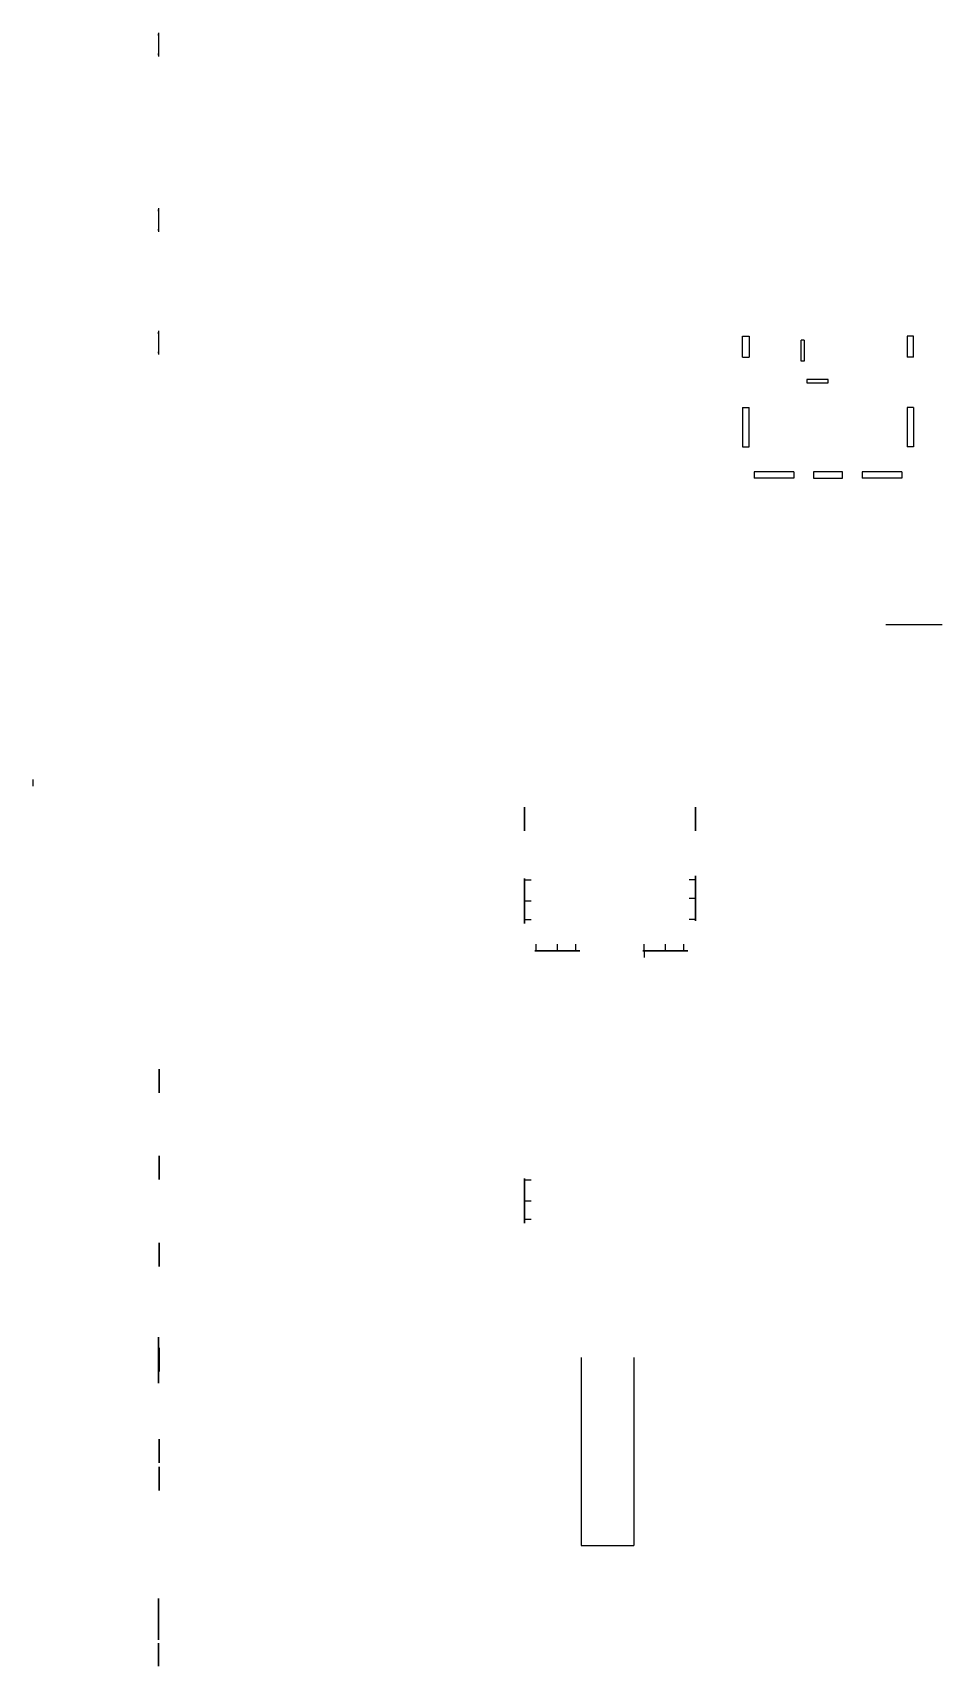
# Model space of a CAD drawing. Header units: millimetres. Extents: x -4775 to 29755, y -31181 to 30860.
import ezdxf

# ---------------------------------------------------------------- set-up
doc = ezdxf.new("R2010")
doc.units = ezdxf.units.MM
for name, color, linetype in [('Fence', 14, 'Continuous'), ('Ground', 82, 'Continuous'), ('Windows', 4, 'Continuous'), ('Wood', 60, 'Continuous')]:
    doc.layers.add(name, color=color, linetype=linetype)

msp = doc.modelspace()

# ---------------------------------------------------------------- linework, layer by layer
msp.add_line((-4775, 2494), (-4775, 2244))
at = {"layer": 'Fence', "extrusion": (-1, 0, 0)}
for points in [[(18680, 33006), (19555, 32456), (18680, 31906)], [(18719, 32924), (19463, 32456), (18719, 31989)], [(19555, 33006), (20430, 32456), (19555, 31906)], [(19594, 32924), (20338, 32456), (19594, 31989)], [(28604, 64954), (29479, 64404), (28604, 63854)], [(30306, 33006), (31181, 32456), (30306, 31906)]]:
    msp.add_lwpolyline(points, close=True, dxfattribs=at)
msp.add_circle((29656, 32539), 519, dxfattribs=at)
at = {"layer": 'Ground'}
for p, q in [((16042, -19458, -600), (16042, -26595, -600)), ((18042, -19458, -600), (18042, -26595, -600)), ((16042, -26595, -600), (18042, -26595, -600))]:
    msp.add_line(p, q, dxfattribs=at)
at = {"layer": 'Windows'}
for p, q in [((22167, 18538), (22167, 19338)), ((22167, 19338), (22417, 19338)), ((22417, 19338), (22417, 18538)), ((28667, 19338), (28417, 19338)), ((28417, 19338), (28417, 18538)), ((28667, 18538), (28667, 19338)), ((24517, 19188), (24397, 19188)), ((24397, 18388), (24397, 19188)), ((24517, 19188), (24517, 18388)), ((22167, 18538), (22417, 18538)), ((24517, 18388), (24397, 18388)), ((28667, 18538), (28417, 18538)), ((24617, 17688), (24617, 17568)), ((25417, 17688), (24617, 17688)), ((24617, 17568), (25417, 17568)), ((25417, 17568), (25417, 17688)), ((22167, 16628), (22167, 15128)), ((22167, 16628), (22417, 16628)), ((22417, 15128), (22417, 16628)), ((28667, 16628), (28417, 16628)), ((28417, 16628), (28417, 15128)), ((28667, 16628), (28667, 15128)), ((22167, 15128), (22417, 15128)), ((28667, 15128), (28417, 15128)), ((22617, 14188), (22617, 13938)), ((24117, 14188), (22617, 14188)), ((24117, 13938), (22617, 13938)), ((24117, 14188), (24117, 13938)), ((25417, 14188), (24867, 14188)), ((24867, 14188), (24867, 13938)), ((24867, 13938), (25417, 13938)), ((25967, 14188), (25417, 14188)), ((25417, 13938), (25967, 13938)), ((25967, 13938), (25967, 14188)), ((26717, 14188), (26717, 13938)), ((28217, 14188), (26717, 14188)), ((28217, 13938), (26717, 13938)), ((28217, 14188), (28217, 13938)), ((27612, 8388), (29755, 8388))]:
    msp.add_line(p, q, dxfattribs=at)
at = {"layer": 'Wood', "extrusion": (-1, 0, 0)}
for p, q in [((0, 30860, 16951), (0, 29960, 16951)), ((0, 30860, 16901), (0, 29960, 16901)), ((0, 30860, 16951), (0, 30860, 16901)), ((0, 30810, 18101), (0, 30750, 18101)), ((0, 30750, 16901), (0, 30810, 16901)), ((0, 30810, 18101), (0, 30810, 16951)), ((0, 30750, 18041), (0, 30750, 16951)), ((0, 30750, 18041), (0, 30070, 18041)), ((0, 30750, 18101), (0, 30070, 18101)), ((0, 30070, 18101), (0, 30010, 18101)), ((0, 30010, 16901), (0, 30070, 16901)), ((0, 30070, 16951), (0, 30070, 18041)), ((0, 30010, 18101), (0, 30010, 16951)), ((0, 29960, 16901), (0, 29960, 16951)), ((0, 24192, 17833), (0, 23292, 17833)), ((0, 24192, 17783), (0, 23292, 17783)), ((0, 24192, 17833), (0, 24192, 17783)), ((0, 24142, 18983), (0, 24082, 18983)), ((0, 24082, 17783), (0, 24142, 17783)), ((0, 24142, 18983), (0, 24142, 17833)), ((0, 24082, 18923), (0, 24082, 17833)), ((0, 24082, 18923), (0, 23402, 18923)), ((0, 24082, 18983), (0, 23402, 18983)), ((0, 23402, 18983), (0, 23342, 18983)), ((0, 23342, 17783), (0, 23402, 17783)), ((0, 23402, 17833), (0, 23402, 18923)), ((0, 23342, 18983), (0, 23342, 17833)), ((0, 23292, 17783), (0, 23292, 17833)), ((0, 19535, 18573), (0, 18635, 18573)), ((0, 19535, 18523), (0, 18635, 18523)), ((0, 19535, 18573), (0, 19535, 18523)), ((0, 19485, 19723), (0, 19425, 19723)), ((0, 19425, 18523), (0, 19485, 18523)), ((0, 19485, 19723), (0, 19485, 18573)), ((0, 19425, 19663), (0, 19425, 18573)), ((0, 19425, 19663), (0, 18745, 19663)), ((0, 19425, 19723), (0, 18745, 19723)), ((0, 18745, 19723), (0, 18685, 19723)), ((0, 18685, 18523), (0, 18745, 18523)), ((0, 18745, 18573), (0, 18745, 19663)), ((0, 18685, 19723), (0, 18685, 18573)), ((0, 18635, 18523), (0, 18635, 18573)), ((13892, 1444, 850), (13892, 1444, 800)), ((13892, 1394, 2000), (13892, 1334, 2000)), ((13892, 1334, 800), (13892, 1394, 800)), ((13892, 1394, 2000), (13892, 1394, 850)), ((13892, 1334, 2000), (13892, 654, 2000)), ((13892, 654, 2000), (13892, 594, 2000)), ((13892, 594, 800), (13892, 654, 800)), ((13892, 594, 2000), (13892, 594, 850)), ((13892, 544, 800), (13892, 544, 850)), ((13892, -1266, 850), (13892, -1266, 800)), ((13892, -1376, 800), (13892, -1316, 800)), ((13892, -1316, 2000), (13892, -1316, 850)), ((13892, -1316, 2000), (13892, -1376, 2000)), ((13892, -1376, 2000), (13892, -2056, 2000)), ((13892, -2116, 800), (13892, -2056, 800)), ((13892, -2056, 2000), (13892, -2116, 2000)), ((13892, -2066, 850), (13892, -2066, 800)), ((13892, -2116, 2000), (13892, -2116, 850)), ((13892, -2176, 800), (13892, -2116, 800)), ((13892, -2116, 2000), (13892, -2116, 850)), ((13892, -2116, 2000), (13892, -2176, 2000)), ((13892, -2166, 800), (13892, -2166, 850)), ((13892, -2176, 2000), (13892, -2856, 2000)), ((13892, -2916, 800), (13892, -2856, 800)), ((13892, -2856, 2000), (13892, -2916, 2000)), ((13892, -2916, 2000), (13892, -2916, 850)), ((13892, -2966, 800), (13892, -2966, 850)), ((30, -8502, -10330), (30, -8502, -10380)), ((30, -8612, -10380), (30, -8552, -10380)), ((30, -8552, -9180), (30, -8552, -10330)), ((30, -8552, -9180), (30, -8612, -9180)), ((30, -8612, -9180), (30, -9292, -9180)), ((30, -9352, -10380), (30, -9292, -10380)), ((30, -9292, -9180), (30, -9352, -9180)), ((30, -9352, -9180), (30, -9352, -10330)), ((30, -9402, -10380), (30, -9402, -10330)), ((30, -11799, -10233), (30, -11799, -10283)), ((30, -11909, -10283), (30, -11849, -10283)), ((30, -11849, -9083), (30, -11849, -10233)), ((30, -11849, -9083), (30, -11909, -9083)), ((30, -11909, -9083), (30, -12589, -9083)), ((30, -12649, -10283), (30, -12589, -10283)), ((30, -12589, -9083), (30, -12649, -9083)), ((30, -12649, -9083), (30, -12649, -10233)), ((30, -12699, -10283), (30, -12699, -10233)), ((13892, -12651, 850), (13892, -12651, 800)), ((13892, -12761, 800), (13892, -12701, 800)), ((13892, -12701, 2000), (13892, -12701, 850)), ((13892, -12701, 2000), (13892, -12761, 2000)), ((13892, -12761, 2000), (13892, -13441, 2000)), ((13892, -13501, 800), (13892, -13441, 800)), ((13892, -13441, 2000), (13892, -13501, 2000)), ((13892, -13451, 850), (13892, -13451, 800)), ((13892, -13501, 2000), (13892, -13501, 850)), ((13892, -13561, 800), (13892, -13501, 800)), ((13892, -13501, 2000), (13892, -13501, 850)), ((13892, -13501, 2000), (13892, -13561, 2000)), ((13892, -13551, 800), (13892, -13551, 850)), ((13892, -13561, 2000), (13892, -14241, 2000)), ((13892, -14301, 800), (13892, -14241, 800)), ((13892, -14241, 2000), (13892, -14301, 2000)), ((13892, -14301, 2000), (13892, -14301, 850)), ((13892, -14351, 800), (13892, -14351, 850)), ((30, -15096, -10035), (30, -15096, -10085)), ((30, -15206, -10085), (30, -15146, -10085)), ((30, -15146, -8885), (30, -15146, -10035)), ((30, -15146, -8885), (30, -15206, -8885)), ((30, -15206, -8885), (30, -15886, -8885)), ((30, -15946, -10085), (30, -15886, -10085)), ((30, -15886, -8885), (30, -15946, -8885)), ((30, -15946, -8885), (30, -15946, -10035)), ((30, -15996, -10085), (30, -15996, -10035)), ((30, -19088, -9730), (30, -19088, -9780)), ((30, -19198, -9780), (30, -19138, -9780)), ((30, -19138, -8580), (30, -19138, -9730)), ((30, -19138, -8580), (30, -19198, -8580)), ((30, -19198, -8580), (30, -19878, -8580)), ((30, -19938, -9780), (30, -19878, -9780)), ((30, -19878, -8580), (30, -19938, -8580)), ((30, -19938, -8580), (30, -19938, -9730)), ((30, -19988, -9780), (30, -19988, -9730)), ((30, -22559, -8084), (30, -22559, -8134)), ((30, -22669, -8134), (30, -22609, -8134)), ((30, -22609, -6934), (30, -22609, -8084)), ((30, -22609, -6934), (30, -22669, -6934)), ((30, -22669, -6934), (30, -23349, -6934)), ((30, -23409, -8134), (30, -23349, -8134)), ((30, -23349, -6934), (30, -23409, -6934)), ((30, -23409, -6934), (30, -23409, -8084)), ((30, -23459, -8134), (30, -23459, -8084)), ((30, -23600, -5437), (30, -23600, -5487)), ((30, -23710, -5487), (30, -23650, -5487)), ((30, -23650, -4287), (30, -23650, -5437)), ((30, -23650, -4287), (30, -23710, -4287)), ((30, -23710, -4287), (30, -24390, -4287)), ((30, -24450, -5487), (30, -24390, -5487)), ((30, -24390, -4287), (30, -24450, -4287)), ((30, -24450, -4287), (30, -24450, -5437)), ((30, -24500, -5487), (30, -24500, -5437))]:
    msp.add_line(p, q, dxfattribs=at)
at = {"layer": 'Wood'}
for p, q in [((13892, 1394, 800), (13892, 1444, 800)), ((13892, 1444, 850), (13892, 1394, 850)), ((13892, 1394, 850), (13892, 1334, 850)), ((13892, 1334, 800), (13892, 654, 800)), ((13892, 1334, 850), (13892, 654, 850)), ((20392, 1444, 850), (20392, 1394, 850)), ((20392, 1394, 800), (20392, 1444, 800)), ((20392, 1394, 850), (20392, 1334, 850)), ((20392, 654, 800), (20392, 1334, 800)), ((20392, 654, 850), (20392, 1334, 850)), ((13892, 594, 850), (13892, 654, 850)), ((20392, 594, 850), (20392, 654, 850)), ((13892, 594, 800), (13892, 544, 800)), ((13892, 544, 850), (13892, 594, 850)), ((20392, 544, 850), (20392, 594, 850)), ((20392, 594, 800), (20392, 544, 800)), ((20392, -1166, 850), (20392, -1216, 850)), ((20392, -1216, 800), (20392, -1166, 800)), ((20392, -1216, 850), (20392, -1276, 850)), ((13892, -1266, 850), (13892, -1316, 850)), ((13892, -1316, 800), (13892, -1266, 800)), ((13892, -1316, 850), (13892, -1376, 850)), ((13892, -1376, 800), (13892, -2056, 800)), ((13892, -1376, 850), (13892, -2056, 850)), ((20392, -1956, 800), (20392, -1276, 800)), ((20392, -1956, 850), (20392, -1276, 850)), ((13892, -2116, 850), (13892, -2056, 850)), ((13892, -2066, 850), (13892, -2116, 850)), ((13892, -2116, 800), (13892, -2066, 800)), ((13892, -2166, 850), (13892, -2116, 850)), ((13892, -2116, 800), (13892, -2166, 800)), ((13892, -2116, 850), (13892, -2176, 850)), ((13892, -2176, 800), (13892, -2856, 800)), ((13892, -2176, 850), (13892, -2856, 850)), ((20392, -2016, 850), (20392, -1956, 850)), ((20392, -1966, 850), (20392, -2016, 850)), ((20392, -2016, 800), (20392, -1966, 800)), ((20392, -2016, 850), (20392, -2076, 850)), ((20392, -2066, 850), (20392, -2016, 850)), ((20392, -2016, 800), (20392, -2066, 800)), ((20392, -2756, 800), (20392, -2076, 800)), ((20392, -2756, 850), (20392, -2076, 850)), ((13892, -2916, 850), (13892, -2856, 850)), ((13892, -2966, 850), (13892, -2916, 850)), ((13892, -2916, 800), (13892, -2966, 800)), ((20392, -2816, 850), (20392, -2756, 850)), ((20392, -2866, 850), (20392, -2816, 850)), ((20392, -2816, 800), (20392, -2866, 800)), ((14292, -4006, 850), (14342, -4006, 850)), ((14342, -4006, 800), (14292, -4006, 800)), ((14342, -4006, 850), (14402, -4006, 850)), ((14402, -4006, 800), (15082, -4006, 800)), ((14402, -4006, 850), (15082, -4006, 850)), ((15142, -4006, 850), (15082, -4006, 850)), ((15092, -4006, 850), (15142, -4006, 850)), ((15142, -4006, 800), (15092, -4006, 800)), ((15192, -4006, 850), (15142, -4006, 850)), ((15142, -4006, 800), (15192, -4006, 800)), ((15142, -4006, 850), (15202, -4006, 850)), ((15202, -4006, 800), (15882, -4006, 800)), ((15202, -4006, 850), (15882, -4006, 850)), ((15942, -4006, 850), (15882, -4006, 850)), ((15992, -4006, 850), (15942, -4006, 850)), ((15942, -4006, 800), (15992, -4006, 800)), ((18392, -4006, 850), (18442, -4006, 850)), ((18442, -4006, 800), (18392, -4006, 800)), ((18442, -4006, 850), (18502, -4006, 850)), ((18502, -4006, 800), (19182, -4006, 800)), ((18502, -4006, 850), (19182, -4006, 850)), ((19242, -4006, 850), (19182, -4006, 850)), ((19192, -4006, 850), (19242, -4006, 850)), ((19242, -4006, 800), (19192, -4006, 800)), ((19292, -4006, 850), (19242, -4006, 850)), ((19242, -4006, 800), (19292, -4006, 800)), ((19242, -4006, 850), (19302, -4006, 850)), ((19302, -4006, 800), (19982, -4006, 800)), ((19302, -4006, 850), (19982, -4006, 850)), ((20042, -4006, 850), (19982, -4006, 850)), ((20092, -4006, 850), (20042, -4006, 850)), ((20042, -4006, 800), (20092, -4006, 800)), ((30, -8502, -10330), (30, -8552, -10330)), ((30, -8552, -10380), (30, -8502, -10380)), ((30, -8552, -10330), (30, -8612, -10330)), ((30, -8612, -10380), (30, -9292, -10380)), ((30, -8612, -10330), (30, -9292, -10330)), ((30, -9352, -10330), (30, -9292, -10330)), ((30, -9402, -10330), (30, -9352, -10330)), ((30, -9352, -10380), (30, -9402, -10380)), ((30, -11799, -10233), (30, -11849, -10233)), ((30, -11849, -10283), (30, -11799, -10283)), ((30, -11849, -10233), (30, -11909, -10233)), ((30, -11909, -10283), (30, -12589, -10283)), ((30, -11909, -10233), (30, -12589, -10233)), ((30, -12649, -10233), (30, -12589, -10233)), ((30, -12699, -10233), (30, -12649, -10233)), ((30, -12649, -10283), (30, -12699, -10283)), ((13892, -12651, 850), (13892, -12701, 850)), ((13892, -12701, 800), (13892, -12651, 800)), ((13892, -12701, 850), (13892, -12761, 850)), ((13892, -12761, 800), (13892, -13441, 800)), ((13892, -12761, 850), (13892, -13441, 850)), ((13892, -13501, 850), (13892, -13441, 850)), ((13892, -13451, 850), (13892, -13501, 850)), ((13892, -13501, 800), (13892, -13451, 800)), ((13892, -13551, 850), (13892, -13501, 850)), ((13892, -13501, 800), (13892, -13551, 800)), ((13892, -13501, 850), (13892, -13561, 850)), ((13892, -13561, 800), (13892, -14241, 800)), ((13892, -13561, 850), (13892, -14241, 850)), ((13892, -14301, 850), (13892, -14241, 850)), ((13892, -14351, 850), (13892, -14301, 850)), ((13892, -14301, 800), (13892, -14351, 800)), ((30, -15096, -10035), (30, -15146, -10035)), ((30, -15146, -10085), (30, -15096, -10085)), ((30, -15146, -10035), (30, -15206, -10035)), ((30, -15206, -10085), (30, -15886, -10085)), ((30, -15206, -10035), (30, -15886, -10035)), ((30, -15946, -10035), (30, -15886, -10035)), ((30, -15996, -10035), (30, -15946, -10035)), ((30, -15946, -10085), (30, -15996, -10085)), ((30, -19088, -9730), (30, -19138, -9730)), ((30, -19138, -9780), (30, -19088, -9780)), ((30, -19138, -9730), (30, -19198, -9730)), ((30, -19198, -9780), (30, -19878, -9780)), ((30, -19198, -9730), (30, -19878, -9730)), ((30, -19938, -9730), (30, -19878, -9730)), ((30, -19988, -9730), (30, -19938, -9730)), ((30, -19938, -9780), (30, -19988, -9780)), ((30, -22559, -8084), (30, -22609, -8084)), ((30, -22609, -8134), (30, -22559, -8134)), ((30, -22609, -8084), (30, -22669, -8084)), ((30, -22669, -8134), (30, -23349, -8134)), ((30, -22669, -8084), (30, -23349, -8084)), ((30, -23409, -8084), (30, -23349, -8084)), ((30, -23459, -8084), (30, -23409, -8084)), ((30, -23409, -8134), (30, -23459, -8134)), ((30, -23600, -5437), (30, -23650, -5437)), ((30, -23650, -5487), (30, -23600, -5487)), ((30, -23650, -5437), (30, -23710, -5437)), ((30, -23710, -5487), (30, -24390, -5487)), ((30, -23710, -5437), (30, -24390, -5437)), ((30, -24450, -5437), (30, -24390, -5437)), ((30, -24500, -5437), (30, -24450, -5437)), ((30, -24450, -5487), (30, -24500, -5487))]:
    msp.add_line(p, q, dxfattribs=at)
at = {"layer": 'Wood', "extrusion": (1, 0, 1.22465e-16)}
for p, q in [((20392, 1444, 800), (20392, 1444, 850)), ((20392, 1394, 800), (20392, 1334, 800)), ((20392, 1334, 2000), (20392, 1394, 2000)), ((20392, 1394, 2000), (20392, 1394, 850)), ((20392, 654, 2000), (20392, 1334, 2000)), ((20392, 654, 800), (20392, 594, 800)), ((20392, 594, 2000), (20392, 654, 2000)), ((20392, 594, 2000), (20392, 594, 850)), ((20392, 544, 850), (20392, 544, 800)), ((20392, -1166, 800), (20392, -1166, 850)), ((20392, -1216, 800), (20392, -1276, 800)), ((20392, -1276, 2000), (20392, -1216, 2000)), ((20392, -1216, 2000), (20392, -1216, 850)), ((20392, -1956, 2000), (20392, -1276, 2000)), ((20392, -1956, 800), (20392, -2016, 800)), ((20392, -2016, 2000), (20392, -1956, 2000)), ((20392, -1966, 800), (20392, -1966, 850)), ((20392, -2016, 800), (20392, -2076, 800)), ((20392, -2076, 2000), (20392, -2016, 2000)), ((20392, -2016, 2000), (20392, -2016, 850)), ((20392, -2016, 2000), (20392, -2016, 850)), ((20392, -2066, 850), (20392, -2066, 800)), ((20392, -2756, 2000), (20392, -2076, 2000)), ((20392, -2756, 800), (20392, -2816, 800)), ((20392, -2816, 2000), (20392, -2756, 2000)), ((20392, -2816, 2000), (20392, -2816, 850)), ((20392, -2866, 850), (20392, -2866, 800))]:
    msp.add_line(p, q, dxfattribs=at)
at = {"layer": 'Wood', "extrusion": (0, -1, 0)}
for p, q in [((13892, -1316, 2000), (13892, -2066, 2000)), ((13892, -2066, 2000), (13892, -2816, 2000)), ((13892, -2116, 2000), (13892, -2866, 2000)), ((18442, -4006, 2000), (18442, -4263, 2000)), ((13892, -12701, 2000), (13892, -13451, 2000)), ((13892, -13451, 2000), (13892, -14201, 2000)), ((13892, -13501, 2000), (13892, -14251, 2000))]:
    msp.add_line(p, q, dxfattribs=at)
at = {"layer": 'Wood', "extrusion": (-1, -2.79845e-16, 0)}
for p, q in [((13892, -1316, 2000), (14142, -1316, 2000)), ((13892, -2116, 2000), (14142, -2116, 2000)), ((13892, -2816, 2000), (14142, -2816, 2000)), ((13892, -12701, 2000), (14142, -12701, 2000)), ((13892, -13501, 2000), (14142, -13501, 2000)), ((13892, -14201, 2000), (14142, -14201, 2000))]:
    msp.add_line(p, q, dxfattribs=at)
at = {"layer": 'Wood', "extrusion": (1, 2.79845e-16, 1.22465e-16)}
for p, q in [((20392, -1316, 2000), (20142, -1316, 2000)), ((20392, -2016, 2000), (20142, -2016, 2000)), ((20392, -2816, 2000), (20142, -2816, 2000))]:
    msp.add_line(p, q, dxfattribs=at)
at = {"layer": 'Wood', "extrusion": (1.49976e-32, 1, -1.22465e-16)}
for p, q in [((20392, -2016, 2000), (20392, -1266, 2000)), ((20392, -2066, 2000), (20392, -1316, 2000)), ((20392, -2816, 2000), (20392, -2066, 2000))]:
    msp.add_line(p, q, dxfattribs=at)
at = {"layer": 'Wood', "extrusion": (-6.12323e-17, -1, 0)}
for p, q in [((14292, -4006, 850), (14292, -4006, 800)), ((14402, -4006, 800), (14342, -4006, 800)), ((14342, -4006, 2000), (14342, -4006, 850)), ((14342, -4006, 2000), (14402, -4006, 2000)), ((14402, -4006, 2000), (15082, -4006, 2000)), ((15142, -4006, 800), (15082, -4006, 800)), ((15082, -4006, 2000), (15142, -4006, 2000)), ((15092, -4006, 850), (15092, -4006, 800)), ((15142, -4006, 2000), (15142, -4006, 850)), ((15202, -4006, 800), (15142, -4006, 800)), ((15142, -4006, 2000), (15142, -4006, 850)), ((15142, -4006, 2000), (15202, -4006, 2000)), ((15192, -4006, 800), (15192, -4006, 850)), ((15202, -4006, 2000), (15882, -4006, 2000)), ((15942, -4006, 800), (15882, -4006, 800)), ((15882, -4006, 2000), (15942, -4006, 2000)), ((15942, -4006, 2000), (15942, -4006, 850)), ((15992, -4006, 800), (15992, -4006, 850)), ((18392, -4006, 850), (18392, -4006, 800)), ((18502, -4006, 800), (18442, -4006, 800)), ((18442, -4006, 2000), (18442, -4006, 850)), ((18442, -4006, 2000), (18502, -4006, 2000)), ((18502, -4006, 2000), (19182, -4006, 2000)), ((19242, -4006, 800), (19182, -4006, 800)), ((19182, -4006, 2000), (19242, -4006, 2000)), ((19192, -4006, 850), (19192, -4006, 800)), ((19242, -4006, 2000), (19242, -4006, 850)), ((19302, -4006, 800), (19242, -4006, 800)), ((19242, -4006, 2000), (19242, -4006, 850)), ((19242, -4006, 2000), (19302, -4006, 2000)), ((19292, -4006, 800), (19292, -4006, 850)), ((19302, -4006, 2000), (19982, -4006, 2000)), ((20042, -4006, 800), (19982, -4006, 800)), ((19982, -4006, 2000), (20042, -4006, 2000)), ((20042, -4006, 2000), (20042, -4006, 850)), ((20092, -4006, 800), (20092, -4006, 850))]:
    msp.add_line(p, q, dxfattribs=at)
at = {"layer": 'Wood', "extrusion": (2.18612e-16, -1, 0)}
for p, q in [((14342, -4006, 2000), (14342, -3756, 2000)), ((15142, -4006, 2000), (15142, -3756, 2000)), ((15842, -4006, 2000), (15842, -3756, 2000)), ((18442, -4006, 2000), (18442, -3756, 2000)), ((19242, -4006, 2000), (19242, -3756, 2000)), ((19942, -4006, 2000), (19942, -3756, 2000))]:
    msp.add_line(p, q, dxfattribs=at)
at = {"layer": 'Wood', "extrusion": (1, -6.12323e-17, 0)}
for p, q in [((14342, -4006, 2000), (15092, -4006, 2000)), ((15092, -4006, 2000), (15842, -4006, 2000)), ((15142, -4006, 2000), (15892, -4006, 2000)), ((18442, -4006, 2000), (19192, -4006, 2000)), ((19192, -4006, 2000), (19942, -4006, 2000)), ((19242, -4006, 2000), (19992, -4006, 2000))]:
    msp.add_line(p, q, dxfattribs=at)
at = {"layer": 'Wood', "extrusion": (-1, 0, 0)}
for points, elevation in [([(-654, 850), (-654, 1940), (-1334, 1940), (-1334, 850)], -13892), ([(2056, 850), (2056, 1940), (1376, 1940), (1376, 850)], -13892), ([(2856, 850), (2856, 1940), (2176, 1940), (2176, 850)], -13892), ([(9292, -10330), (9292, -9240), (8612, -9240), (8612, -10330)], -30), ([(12589, -10233), (12589, -9143), (11909, -9143), (11909, -10233)], -30), ([(13441, 850), (13441, 1940), (12761, 1940), (12761, 850)], -13892), ([(14241, 850), (14241, 1940), (13561, 1940), (13561, 850)], -13892), ([(15886, -10035), (15886, -8945), (15206, -8945), (15206, -10035)], -30), ([(19878, -9730), (19878, -8640), (19198, -8640), (19198, -9730)], -30), ([(23349, -8084), (23349, -6994), (22669, -6994), (22669, -8084)], -30), ([(24390, -5437), (24390, -4347), (23710, -4347), (23710, -5437)], -30)]:
    msp.add_lwpolyline(points, dxfattribs=dict(at, elevation=elevation))
at = {"layer": 'Wood', "extrusion": (1, 0, 1.22465e-16), "elevation": 20392}
for points in [[(1334, 850), (1334, 1940), (654, 1940), (654, 850)], [(-1276, 850), (-1276, 1940), (-1956, 1940), (-1956, 850)], [(-2076, 850), (-2076, 1940), (-2756, 1940), (-2756, 850)]]:
    msp.add_lwpolyline(points, dxfattribs=at)
at = {"layer": 'Wood', "extrusion": (-6.12323e-17, -1, 0), "elevation": 4006}
for points in [[(15082, 850), (15082, 1940), (14402, 1940), (14402, 850)], [(15882, 850), (15882, 1940), (15202, 1940), (15202, 850)], [(19182, 850), (19182, 1940), (18502, 1940), (18502, 850)], [(19982, 850), (19982, 1940), (19302, 1940), (19302, 850)]]:
    msp.add_lwpolyline(points, dxfattribs=at)

doc.saveas('drawing.dxf')
